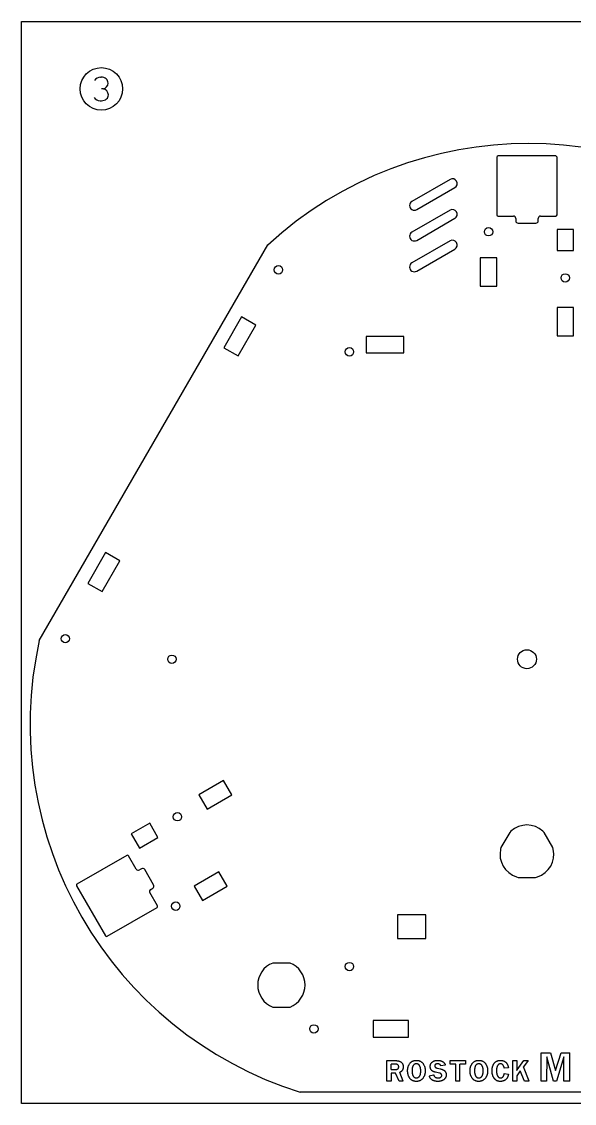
# Model space of a CAD drawing. Header units: inches. Extents: x 87 to 900, y 610 to 1067.
# Drawn here: x 86.9 to 320.5, y 610.1 to 1067.3 of the extents above; entities that cross this region are included whole.
import ezdxf

# ---------------------------------------------------------------- set-up
doc = ezdxf.new("R2010")
doc.units = ezdxf.units.IN
doc.header["$MEASUREMENT"] = 0
doc.linetypes.add('Continuous2', pattern=[0])
doc.layers.add('68351 TABLE', color=1, linetype='Continuous')

msp = doc.modelspace()

# ---------------------------------------------------------------- linework, layer by layer
at = {"layer": '68351 TABLE', "color": 2, "linetype": 'Continuous2', "lineweight": -3, "true_color": 0xffff00}
for p, q in [((86.91, 1067.26), (899.71, 1067.26)), ((86.91, 610.06), (86.91, 1067.26)), ((899.71, 610.06), (86.91, 610.06))]:
    msp.add_line(p, q, dxfattribs=at)
at = {"layer": '68351 TABLE', "color": 3, "linetype": 'Continuous2', "lineweight": -3, "true_color": 0x00ff00}
for p, q in [((120.21, 1043.81), (120.57, 1043.81)), ((121.31, 1038.81), (120.59, 1038.81)), ((120.06, 1033.81), (120.72, 1033.81)), ((306.48, 619.47), (306.48, 631.47)), ((306.48, 631.47), (310.33, 631.47)), ((310.33, 631.47), (312.54, 623.97)), ((312.54, 623.97), (314.81, 631.47)), ((314.81, 631.47), (318.48, 631.47)), ((318.48, 619.47), (318.48, 631.47)), ((241.26, 619.47), (241.26, 628.11)), ((241.26, 628.11), (245.04, 628.11)), ((244.85, 626.62), (243.01, 626.62)), ((243.01, 624.33), (243.01, 626.62)), ((268.04, 626.62), (268.04, 628.11)), ((268.04, 628.11), (274.52, 628.11)), ((270.34, 626.62), (268.04, 626.62)), ((270.34, 619.47), (270.34, 626.62)), ((274.52, 626.62), (272.09, 626.62)), ((272.09, 619.47), (272.09, 626.62)), ((274.52, 628.11), (274.52, 626.62)), ((294.42, 619.47), (294.42, 628.11)), ((294.42, 628.11), (296.17, 628.11)), ((296.17, 628.11), (296.17, 623.97)), ((296.31, 624.28), (299.05, 628.11)), ((300.9, 628.11), (298.91, 625.44)), ((299.05, 628.11), (300.9, 628.11)), ((308.76, 629.79), (308.73, 619.47)), ((311.6, 619.47), (308.76, 629.79)), ((315.95, 629.79), (312.97, 619.47)), ((316.04, 619.47), (315.95, 629.79)), ((243.01, 624.33), (244.72, 624.33)), ((244.93, 622.84), (243.01, 622.84)), ((243.01, 622.84), (243.01, 619.47)), ((246.42, 619.47), (244.93, 622.84)), ((248.14, 619.47), (246.66, 623.14)), ((259.16, 621.7), (261, 622.17)), ((263.42, 622.85), (261.78, 623.18)), ((262.53, 624.94), (263.95, 624.61)), ((265.91, 626.23), (264.05, 625.95)), ((290.83, 622.66), (292.58, 622.36)), ((292.58, 625.06), (290.84, 624.91)), ((297.61, 623.83), (296.17, 621.7)), ((299.33, 619.47), (297.61, 623.83)), ((301.3, 619.47), (298.91, 625.44)), ((243.01, 619.47), (241.26, 619.47)), ((248.14, 619.47), (246.42, 619.47)), ((272.09, 619.47), (270.34, 619.47)), ((296.17, 619.47), (294.42, 619.47)), ((296.17, 621.7), (296.17, 619.47)), ((301.3, 619.47), (299.33, 619.47)), ((308.73, 619.47), (306.48, 619.47)), ((312.97, 619.47), (311.6, 619.47)), ((318.48, 619.47), (316.04, 619.47))]:
    msp.add_line(p, q, dxfattribs=at)
at = {"layer": '68351 TABLE', "color": 5, "linetype": 'Continuous2', "lineweight": -3, "true_color": 0x0000ff}
for p, q in [((312.62, 1010.47), (288.22, 1010.47)), ((287.72, 1009.97), (287.72, 985.57)), ((313.12, 985.57), (313.12, 1009.97)), ((267.95, 1000.58), (251.84, 991.28)), ((253.84, 987.82), (269.95, 997.12)), ((267.95, 987.58), (251.84, 978.28)), ((253.84, 974.82), (269.95, 984.12)), ((288.22, 985.07), (294.67, 985.07)), ((295.67, 984.07), (295.67, 983.07)), ((305.17, 983.07), (305.17, 984.07)), ((306.17, 985.07), (312.62, 985.07)), ((296.67, 982.07), (304.17, 982.07)), ((320.12, 979.47), (313.12, 979.47)), ((313.12, 979.47), (313.12, 970.47)), ((320.12, 970.47), (320.12, 979.47)), ((267.95, 974.58), (251.84, 965.28)), ((253.84, 961.82), (269.95, 971.12)), ((313.12, 970.47), (320.12, 970.47)), ((287.72, 967.47), (280.72, 967.47)), ((280.72, 967.47), (280.72, 955.47)), ((287.72, 955.47), (287.72, 967.47)), ((280.72, 955.47), (287.72, 955.47)), ((320.12, 946.47), (313.12, 946.47)), ((313.12, 946.47), (313.12, 934.47)), ((320.12, 934.47), (320.12, 946.47)), ((179.85, 942.44), (172.35, 929.44)), ((185.92, 938.94), (179.85, 942.44)), ((178.42, 925.94), (185.92, 938.94)), ((248.42, 934.2), (232.42, 934.2)), ((232.42, 934.2), (232.42, 927.34)), ((248.42, 927.34), (248.42, 934.2)), ((313.12, 934.47), (320.12, 934.47)), ((172.35, 929.44), (178.42, 925.94)), ((232.42, 927.34), (248.42, 927.34)), ((122.35, 842.84), (114.85, 829.85)), ((128.42, 839.34), (122.35, 842.84)), ((120.92, 826.35), (128.42, 839.34)), ((114.85, 829.85), (120.92, 826.35)), ((172.18, 746.48), (161.79, 740.48)), ((175.68, 740.42), (172.18, 746.48)), ((161.79, 740.48), (165.29, 734.42)), ((165.29, 734.42), (175.68, 740.42)), ((141.01, 728.48), (133.21, 723.98)), ((144.51, 722.42), (141.01, 728.48)), ((133.21, 723.98), (136.71, 717.92)), ((136.71, 717.92), (144.51, 722.42)), ((293.12, 724.57), (289.45, 718.22)), ((293.68, 725.09), (293.12, 724.57)), ((307.72, 724.57), (307.16, 725.09)), ((311.39, 718.22), (307.72, 724.57)), ((289.45, 718.22), (289.28, 717.48)), ((311.56, 717.48), (311.39, 718.22)), ((131.43, 714.87), (110.3, 702.67)), ((135.34, 709.1), (132.11, 714.69)), ((137.57, 709.24), (136.7, 708.74)), ((142.69, 702.37), (138.94, 708.87)), ((170.2, 707.92), (159.8, 701.92)), ((173.7, 701.86), (170.2, 707.92)), ((296.02, 705.8), (296.75, 705.57)), ((296.75, 705.57), (304.09, 705.57)), ((304.09, 705.57), (304.81, 705.8)), ((110.12, 701.99), (122.32, 680.86)), ((141.45, 700.51), (142.32, 701.01)), ((159.8, 701.92), (163.3, 695.86)), ((163.3, 695.86), (173.7, 701.86)), ((144.31, 693.56), (141.09, 699.14)), ((123, 680.67), (144.13, 692.87)), ((257.72, 689.77), (245.72, 689.77)), ((245.72, 689.77), (245.72, 679.77)), ((257.72, 679.77), (257.72, 689.77)), ((245.72, 679.77), (257.72, 679.77)), ((200.33, 669.38), (192.98, 669.38)), ((192.98, 650.78), (200.33, 650.78)), ((250.42, 645.03), (235.42, 645.03)), ((235.42, 645.03), (235.42, 638.03)), ((250.42, 638.03), (250.42, 645.03)), ((235.42, 638.03), (250.42, 638.03))]:
    msp.add_line(p, q, dxfattribs=at)
at = {"layer": '68351 TABLE', "color": 1, "linetype": 'Continuous2', "lineweight": -3, "true_color": 0xff0000}
for p, q in [((94.38, 805.69), (190.89, 972.85)), ((397.63, 614.77), (204.61, 614.77))]:
    msp.add_line(p, q, dxfattribs=at)
at = {"layer": '68351 TABLE', "color": 3, "linetype": 'Continuous2', "lineweight": -3, "true_color": 0x00ff00}
msp.add_circle((120.59, 1038.81), 9, dxfattribs=at)
at = {"layer": '68351 TABLE', "color": 5, "linetype": 'Continuous2', "lineweight": -3, "true_color": 0x0000ff}
for centre, radius in [((284.22, 978.47), 1.78), ((195.39, 962.34), 1.78), ((316.62, 958.95), 1.77), ((225.42, 927.68), 1.78), ((105.39, 806.45), 1.77), ((300.42, 797.77), 4), ((150.42, 797.77), 1.78), ((152.73, 731.21), 1.78), ((152.03, 693.39), 1.78), ((225.42, 667.87), 1.78), ((210.42, 641.53), 1.77)]:
    msp.add_circle(centre, radius, dxfattribs=at)
at = {"layer": '68351 TABLE', "color": 3, "linetype": 'Continuous2', "lineweight": -3, "true_color": 0x00ff00}
for centre, radius, start, end in [((120.21, 1040.92), 2.88, 89.9999, 149.7068), ((120.57, 1040.65), 3.15, 48.8141, 89.9999), ((121.15, 1041.31), 2.29, 0, 48.8141), ((120.91, 1041.31), 2.52, 279.0881, 0), ((121.05, 1036.31), 2.52, 0, 84.185), ((120.06, 1036.69), 2.88, 210.2932, 270.0001), ((120.72, 1036.96), 3.15, 270.0001, 311.1859), ((121.29, 1036.31), 2.29, 311.1859, 0)]:
    msp.add_arc(centre, radius, start, end, dxfattribs=at)
at = {"layer": '68351 TABLE', "color": 1, "linetype": 'Continuous2', "lineweight": -3, "true_color": 0xff0000}
for centre, start, end in [((301.12, 852.77), 47.4483, 132.5517), ((253.49, 770.27), 167.4483, 252.5517)]:
    msp.add_arc(centre, 163, start, end, dxfattribs=at)
at = {"layer": '68351 TABLE', "color": 5, "linetype": 'Continuous2', "lineweight": -3, "true_color": 0x0000ff}
for centre, radius, start, end in [((288.22, 1009.97), 0.5, 90, 180), ((312.62, 1009.97), 0.5, 360, 90), ((268.95, 998.85), 2, 300, 120), ((252.84, 989.55), 2, 120, 300), ((268.95, 985.85), 2, 300, 120), ((288.22, 985.57), 0.5, 180, 270), ((294.67, 984.07), 1, 360, 90), ((296.67, 983.07), 1, 180, 270), ((304.17, 983.07), 1, 270, 360), ((306.17, 984.07), 1, 90, 180), ((312.62, 985.57), 0.5, 270, 0), ((252.84, 976.55), 2, 120, 300), ((268.95, 972.85), 2, 300, 120), ((252.84, 963.55), 2, 120, 300), ((300.42, 717.77), 9.95, 47.3414, 132.6586), ((131.68, 714.44), 0.5, 30, 120), ((298.99, 715.3), 9.95, 167.3414, 252.6586), ((301.85, 715.3), 9.95, 287.3414, 12.6586), ((136.2, 709.6), 1, 210, 300), ((138.07, 708.37), 1, 30, 120), ((110.55, 702.24), 0.5, 120, 210), ((141.95, 699.64), 1, 120, 210), ((141.82, 701.87), 1, 300, 30), ((143.88, 693.31), 0.5, 300, 30), ((122.75, 681.11), 0.5, 210, 300), ((196.66, 660.08), 10, 111.5652, 248.4348), ((196.66, 660.08), 10, 291.5652, 68.4348)]:
    msp.add_arc(centre, radius, start, end, dxfattribs=at)
at = {"layer": '68351 TABLE', "color": 3, "linetype": 'Continuous2', "lineweight": -3, "true_color": 0x00ff00}
for points in [[(246.25, 625.56), (246.25, 626.01), (245.51, 626.62), (244.85, 626.62)], [(245.04, 628.11), (246.66, 628.11), (248.14, 626.64), (248.14, 625.55)], [(250, 623.85), (250, 625.7), (251.97, 628.24), (253.72, 628.24)], [(253.7, 626.76), (251.89, 626.76), (251.89, 623.82)], [(255.54, 623.85), (255.54, 625.21), (254.63, 626.76), (253.7, 626.76)], [(253.72, 628.24), (255.46, 628.24), (257.43, 625.69), (257.43, 623.84)], [(259.56, 625.7), (259.56, 626.8), (261.26, 628.24), (262.7, 628.24)], [(262.68, 626.76), (262.04, 626.76), (261.45, 626.25), (261.45, 625.88)], [(264.05, 625.95), (263.7, 626.76), (262.68, 626.76)], [(262.7, 628.24), (263.83, 628.24), (265.66, 627.2), (265.91, 626.23)], [(276.38, 623.85), (276.38, 625.7), (278.35, 628.24), (280.1, 628.24)], [(280.08, 626.76), (278.27, 626.76), (278.27, 623.82)], [(281.92, 623.85), (281.92, 625.21), (281.01, 626.76), (280.08, 626.76)], [(280.1, 628.24), (281.84, 628.24), (283.81, 625.69), (283.81, 623.84)], [(285.67, 623.83), (285.67, 625.74), (287.51, 628.24), (289.25, 628.24)], [(289.22, 626.76), (288.43, 626.76), (287.56, 625.29), (287.56, 623.83)], [(290.84, 624.91), (290.44, 626.76), (289.22, 626.76)], [(289.25, 628.24), (290.6, 628.24), (292.34, 626.63), (292.58, 625.06)], [(244.72, 624.33), (245.48, 624.33), (246.25, 624.92), (246.25, 625.56)], [(248.14, 625.55), (248.14, 623.74), (246.66, 623.14)], [(253.67, 619.33), (251.92, 619.33), (250, 621.94), (250, 623.85)], [(251.89, 623.82), (251.89, 622.31), (252.86, 620.82), (253.68, 620.82)], [(257.43, 623.84), (257.43, 621.82), (255.34, 619.33), (253.67, 619.33)], [(253.68, 620.82), (254.39, 620.82), (255.54, 622.08), (255.54, 623.85)], [(261.78, 623.18), (260.93, 623.42), (260.04, 624), (259.56, 625.07), (259.56, 625.7)], [(261, 622.17), (261.26, 620.82), (262.87, 620.82)], [(261.45, 625.88), (261.45, 625.19), (262.53, 624.94)], [(266.31, 622.18), (266.31, 620.84), (264.32, 619.33), (262.74, 619.33)], [(262.87, 620.82), (263.62, 620.82), (264.42, 621.39), (264.42, 621.91)], [(264.42, 621.91), (264.42, 622.19), (264.05, 622.71), (263.42, 622.85)], [(263.95, 624.61), (265.39, 624.23), (266.31, 622.91), (266.31, 622.18)], [(280.05, 619.33), (278.3, 619.33), (276.38, 621.94), (276.38, 623.85)], [(278.27, 623.82), (278.27, 622.31), (279.24, 620.82), (280.06, 620.82)], [(283.81, 623.84), (283.81, 621.82), (281.72, 619.33), (280.05, 619.33)], [(280.06, 620.82), (280.77, 620.82), (281.92, 622.08), (281.92, 623.85)], [(289.21, 619.33), (287.99, 619.33), (286.48, 620.55), (285.67, 622.6), (285.67, 623.83)], [(287.56, 623.83), (287.56, 622.31), (288.54, 620.82), (289.25, 620.82)], [(292.58, 622.36), (292.44, 621.03), (290.62, 619.33), (289.21, 619.33)], [(289.25, 620.82), (289.86, 620.82), (290.74, 621.79), (290.83, 622.66)], [(296.17, 623.97), (296.2, 624.26), (296.31, 624.28)], [(262.74, 619.33), (261.46, 619.33), (259.47, 620.46), (259.16, 621.7)]]:
    msp.add_open_spline(points, degree=2, dxfattribs=at)

doc.saveas('drawing.dxf')
